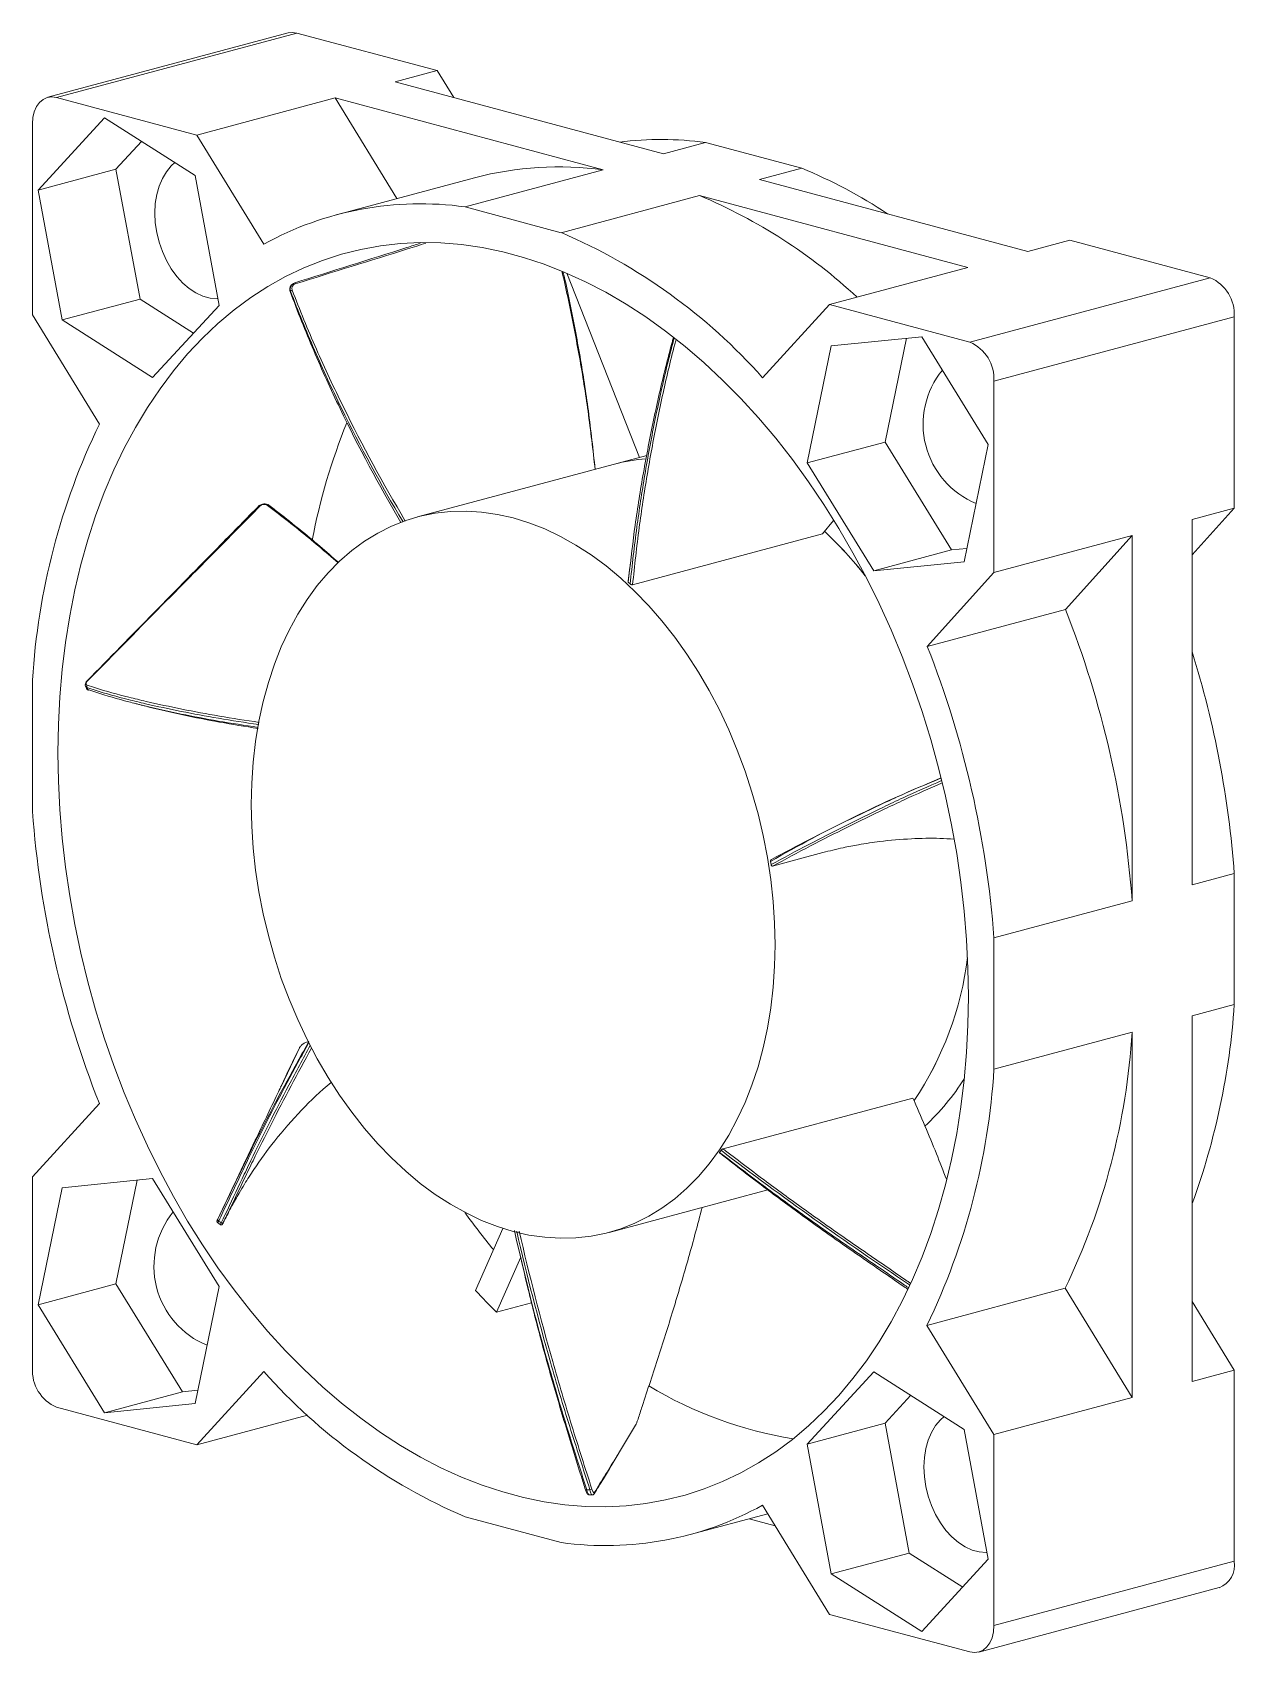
# Paper-space layout '_Dimetric' of a CAD drawing. Header units: millimetres, sheet in inches. Extents: x -19.1 to 16.3, y -24.2 to 23.5.
import ezdxf

# ---------------------------------------------------------------- set-up
doc = ezdxf.new("R2010")
doc.units = ezdxf.units.MM

psp = doc.layouts.new('_Dimetric')

# ---------------------------------------------------------------- linework, layer by layer
at = {"color": 7, "linetype": 'Continuous', "lineweight": 15}
for p, q in [((-11.572, 23.439), (-18.644, 21.545)), ((-11.314, 23.437), (-18.385, 21.542)), ((-7.186, 22.331), (-11.314, 23.437)), ((-8.423, 21.999), (-7.186, 22.331)), ((-0.532, 19.885), (-8.423, 21.999)), ((-6.699, 21.537), (-7.186, 22.331)), ((-14.257, 20.436), (-18.385, 21.542)), ((-10.191, 21.526), (-14.257, 20.436)), ((-2.3, 19.411), (-10.191, 21.526)), ((-8.375, 18.565), (-10.191, 21.526)), ((-19.092, 20.768), (-19.092, 15.144)), ((-16.97, 20.942), (-18.926, 18.816)), ((-14.308, 19.247), (-16.97, 20.942)), ((-15.881, 20.249), (-16.635, 19.43)), ((-12.287, 17.225), (-14.257, 20.436)), ((-0.532, 19.885), (0.705, 20.217)), ((3.537, 19.458), (0.705, 20.217)), ((-16.635, 19.43), (-18.926, 18.816)), ((-16.635, 19.43), (-15.928, 15.607)), ((-13.601, 15.424), (-14.308, 19.247)), ((-6.085, 19.178), (-10.151, 18.089)), ((-2.3, 19.411), (-6.366, 18.322)), ((2.3, 19.126), (3.537, 19.458)), ((10.191, 17.012), (2.3, 19.126)), ((-18.926, 18.816), (-18.219, 14.994)), ((0.532, 18.653), (-3.534, 17.563)), ((8.423, 16.539), (0.532, 18.653)), ((-3.534, 17.563), (-6.366, 18.322)), ((10.191, 17.012), (11.428, 17.344)), ((15.556, 16.238), (11.428, 17.344)), ((-1.235, 10.948), (-3.374, 16.373)), ((8.423, 16.539), (4.357, 15.449)), ((8.485, 14.343), (15.556, 16.238)), ((-11.441, 16.051), (-11.452, 16.042)), ((-15.928, 15.607), (-18.219, 14.994)), ((-15.928, 15.607), (-14.354, 14.605)), ((-15.557, 13.298), (-13.601, 15.424)), ((4.357, 15.449), (2.388, 13.293)), ((8.485, 14.343), (4.357, 15.449)), ((-19.092, 15.144), (-17.122, 11.932)), ((-18.219, 14.994), (-15.557, 13.298)), ((16.263, 15.085), (9.192, 13.191)), ((16.263, 9.461), (16.263, 15.085)), ((4.408, 14.232), (7.071, 14.502)), ((5.992, 11.403), (6.619, 14.456)), ((7.071, 14.502), (9.027, 11.327)), ((3.701, 10.789), (4.408, 14.232)), ((9.192, 7.566), (9.192, 13.191)), ((-1.02, 11.006), (-7.769, 9.198)), ((5.992, 11.403), (3.701, 10.789)), ((7.948, 8.228), (5.992, 11.403)), ((9.027, 11.327), (8.32, 7.883)), ((5.657, 7.614), (3.701, 10.789)), ((-12.424, 9.534), (-12.424, 9.534)), ((4.149, 8.702), (4.472, 9.095)), ((15.026, 9.129), (16.263, 9.461)), ((15.026, 8.085), (16.263, 9.461)), ((15.026, -1.623), (15.026, 9.129)), ((-1.437, 7.205), (4.149, 8.702)), ((13.258, 8.655), (9.192, 7.566)), ((11.298, 6.476), (13.258, 8.655)), ((13.258, -2.096), (13.258, 8.655)), ((7.948, 8.228), (5.657, 7.614)), ((8.4, 8.274), (7.948, 8.228)), ((-1.565, 7.323), (-1.497, 7.854)), ((8.32, 7.883), (5.657, 7.614)), ((-1.567, 7.282), (-1.506, 7.227)), ((7.232, 5.387), (9.192, 7.566)), ((11.298, 6.476), (7.232, 5.387)), ((-19.092, 4.392), (-19.092, 0.533)), ((-17.533, 4.217), (-17.506, 4.158)), ((2.624, -0.937), (2.639, -1.03)), ((2.683, -1.072), (4.161, -0.676)), ((15.026, -1.623), (16.263, -1.291)), ((16.263, -5.15), (16.263, -1.291)), ((13.258, -2.096), (9.192, -3.186)), ((9.192, -7.044), (9.192, -3.186)), ((15.026, -5.481), (16.263, -5.15)), ((15.026, -16.233), (15.026, -5.481)), ((13.258, -5.955), (9.192, -7.044)), ((13.258, -16.707), (13.258, -5.955)), ((-10.961, -6.233), (-11.057, -6.264)), ((-17.122, -8.062), (-19.092, -10.218)), ((6.81, -7.896), (1.224, -9.392)), ((1.165, -9.435), (1.123, -9.496)), ((-19.092, -10.218), (-19.092, -15.843)), ((-18.219, -10.536), (-15.557, -10.266)), ((-16.635, -13.365), (-16.008, -10.312)), ((-15.557, -10.266), (-13.601, -13.441)), ((-18.926, -13.979), (-18.219, -10.536)), ((-2.13, -11.85), (2.54, -10.599)), ((-13.646, -11.561), (-13.573, -11.618)), ((-13.453, -11.51), (-13.478, -11.563)), ((-5.258, -11.732), (-6.054, -13.56)), ((-4.73, -12.574), (-5.439, -14.2)), ((-16.635, -13.365), (-18.926, -13.979)), ((-14.679, -16.54), (-16.635, -13.365)), ((-13.601, -13.441), (-14.308, -16.885)), ((11.289, -13.495), (7.223, -14.585)), ((13.258, -16.707), (11.289, -13.495)), ((-16.97, -17.154), (-18.926, -13.979)), ((-4.409, -13.924), (-5.439, -14.2)), ((16.263, -15.902), (15.026, -13.884)), ((9.192, -17.796), (7.223, -14.585)), ((-14.257, -18.101), (-12.287, -15.945)), ((5.657, -15.95), (3.701, -18.076)), ((8.32, -17.646), (5.657, -15.95)), ((15.026, -16.233), (16.263, -15.902)), ((16.263, -21.526), (16.263, -15.902)), ((-14.679, -16.54), (-16.97, -17.154)), ((-14.228, -16.494), (-14.679, -16.54)), ((6.746, -16.643), (5.992, -17.463)), ((-18.385, -16.996), (-14.257, -18.101)), ((-14.308, -16.885), (-16.97, -17.154)), ((13.258, -16.707), (9.192, -17.796)), ((-10.999, -17.229), (-14.257, -18.101)), ((-1.824, -18.307), (-1.348, -17.526)), ((5.992, -17.463), (3.701, -18.076)), ((5.992, -17.463), (6.699, -21.285)), ((3.701, -18.076), (4.408, -21.899)), ((9.027, -21.468), (8.32, -17.646)), ((9.192, -23.42), (9.192, -17.796)), ((-2.717, -19.571), (-2.623, -19.575)), ((2.388, -19.877), (4.357, -23.088)), ((-6.366, -20.216), (-3.534, -20.974)), ((0.252, -20.741), (2.542, -20.128)), ((1.99, -20.276), (2.758, -20.481)), ((6.699, -21.285), (4.408, -21.899)), ((6.699, -21.285), (8.273, -22.287)), ((4.408, -21.899), (7.071, -23.595)), ((7.071, -23.595), (9.027, -21.468)), ((9.192, -23.42), (16.263, -21.526)), ((8.744, -24.197), (15.815, -22.302)), ((4.357, -23.088), (8.485, -24.194))]:
    psp.add_line(p, q, dxfattribs=at)
at = {"color": 8, "linetype": 'Continuous', "lineweight": 15}
psp.add_line((-11.224, -6.403), (-11.78, -7.56), dxfattribs=at)
at = {"color": 7, "linetype": 'Continuous', "lineweight": 15, "flags": 128}
for points in [[(-11.572, 23.439), (-11.452, 23.455), (-11.314, 23.437)], [(-18.385, 21.542), (-18.523, 21.561), (-18.655, 21.541), (-18.778, 21.485), (-18.885, 21.394), (-18.973, 21.272), (-19.038, 21.122), (-19.078, 20.952), (-19.092, 20.768)], [(-14.9, 19.624), (-15.01, 19.526), (-15.152, 19.357), (-15.271, 19.158), (-15.367, 18.933), (-15.436, 18.685), (-15.479, 18.419), (-15.493, 18.141), (-15.479, 17.855), (-15.436, 17.567), (-15.367, 17.282), (-15.271, 17.006), (-15.152, 16.743), (-15.01, 16.498), (-14.849, 16.276), (-14.672, 16.082), (-14.482, 15.918), (-14.282, 15.789), (-14.076, 15.695), (-13.869, 15.639), (-13.663, 15.623), (-13.638, 15.624)], [(8.443, -4.914), (8.429, -4.08), (8.387, -3.24), (8.318, -2.396), (8.221, -1.55), (8.097, -0.703), (7.946, 0.142), (7.768, 0.984), (7.564, 1.822), (7.334, 2.653), (7.079, 3.476), (6.798, 4.288), (6.493, 5.089), (6.165, 5.877), (5.813, 6.65), (5.439, 7.406), (5.044, 8.145), (4.627, 8.863), (4.191, 9.561), (3.736, 10.236), (3.263, 10.887), (2.774, 11.513), (2.268, 12.112), (1.747, 12.683), (1.212, 13.225), (0.664, 13.737), (0.105, 14.218), (-0.465, 14.666), (-1.044, 15.082), (-1.631, 15.463), (-2.225, 15.81), (-2.825, 16.121), (-3.429, 16.396), (-4.036, 16.634), (-4.645, 16.835), (-5.255, 16.998), (-5.864, 17.124), (-6.471, 17.211), (-7.075, 17.26), (-7.675, 17.27), (-8.269, 17.242), (-8.856, 17.175), (-9.435, 17.069), (-10.004, 16.926), (-10.564, 16.745), (-11.111, 16.526), (-11.646, 16.271), (-12.167, 15.979), (-12.673, 15.651), (-13.163, 15.288), (-13.636, 14.89), (-14.091, 14.459), (-14.527, 13.995), (-14.943, 13.499), (-15.339, 12.973), (-15.712, 12.417), (-16.064, 11.833), (-16.393, 11.221), (-16.698, 10.583), (-16.978, 9.921), (-17.234, 9.235), (-17.464, 8.527), (-17.668, 7.799), (-17.846, 7.052), (-17.997, 6.288), (-18.121, 5.508), (-18.218, 4.713), (-18.287, 3.906), (-18.328, 3.089), (-18.342, 2.262), (-18.328, 1.428), (-18.287, 0.588), (-18.218, -0.256), (-18.121, -1.102), (-17.997, -1.949), (-17.846, -2.794), (-17.668, -3.637), (-17.464, -4.474), (-17.234, -5.305), (-16.978, -6.128), (-16.698, -6.94), (-16.393, -7.742), (-16.064, -8.529), (-15.712, -9.302), (-15.339, -10.059), (-14.943, -10.797), (-14.527, -11.516), (-14.091, -12.213), (-13.636, -12.888), (-13.163, -13.539), (-12.673, -14.165), (-12.167, -14.764), (-11.646, -15.335), (-11.111, -15.877), (-10.564, -16.389), (-10.004, -16.87), (-9.435, -17.319), (-8.856, -17.734), (-8.269, -18.115), (-7.675, -18.462), (-7.075, -18.773), (-6.471, -19.048), (-5.864, -19.286), (-5.255, -19.487), (-4.645, -19.651), (-4.036, -19.776), (-3.429, -19.863), (-2.825, -19.912), (-2.225, -19.922), (-1.631, -19.894), (-1.044, -19.827), (-0.465, -19.722), (0.105, -19.578), (0.664, -19.397), (1.212, -19.179), (1.747, -18.923), (2.268, -18.631), (2.774, -18.303), (3.263, -17.94), (3.736, -17.542), (4.191, -17.111), (4.627, -16.647), (5.044, -16.152), (5.439, -15.625), (5.813, -15.069), (6.165, -14.485), (6.493, -13.873), (6.798, -13.235), (7.079, -12.573), (7.334, -11.887), (7.564, -11.179), (7.768, -10.451), (7.946, -9.704), (8.097, -8.94), (8.221, -8.16), (8.318, -7.365), (8.387, -6.559), (8.429, -5.741), (8.443, -4.914)], [(-11.499, 15.84), (-11.504, 15.836), (-11.505, 15.836), (-11.51, 15.832)], [(-12.175, 9.535), (-12.168, 9.542), (-12.162, 9.547), (-12.156, 9.55), (-12.15, 9.552), (-12.146, 9.553), (-12.142, 9.552), (-12.14, 9.549), (-12.139, 9.545)], [(2.754, -3.39), (2.74, -2.753), (2.698, -2.11), (2.628, -1.464), (2.53, -0.818), (2.405, -0.174), (2.254, 0.466), (2.075, 1.1), (1.872, 1.724), (1.643, 2.338), (1.39, 2.938), (1.115, 3.523), (0.817, 4.09), (0.498, 4.637), (0.159, 5.162), (-0.199, 5.664), (-0.573, 6.14), (-0.964, 6.589), (-1.37, 7.009), (-1.788, 7.399), (-2.218, 7.757), (-2.658, 8.081), (-3.106, 8.372), (-3.561, 8.627), (-4.021, 8.845), (-4.485, 9.027), (-4.95, 9.171), (-5.415, 9.276), (-5.878, 9.343), (-6.338, 9.371), (-6.793, 9.36), (-7.242, 9.309), (-7.682, 9.22), (-8.112, 9.093), (-8.53, 8.927), (-8.935, 8.725), (-9.326, 8.485), (-9.701, 8.21), (-10.058, 7.899), (-10.397, 7.556), (-10.716, 7.179), (-11.014, 6.772), (-11.29, 6.335), (-11.543, 5.871), (-11.771, 5.38), (-11.975, 4.864), (-12.153, 4.326), (-12.305, 3.767), (-12.43, 3.19), (-12.527, 2.596), (-12.598, 1.988), (-12.64, 1.368), (-12.654, 0.738), (-12.64, 0.1), (-12.598, -0.542), (-12.527, -1.188), (-12.43, -1.834), (-12.305, -2.478), (-12.153, -3.118), (-11.975, -3.752), (-11.771, -4.377), (-11.543, -4.99), (-11.29, -5.59), (-11.014, -6.175), (-10.716, -6.742), (-10.397, -7.289), (-10.058, -7.814), (-9.701, -8.316), (-9.326, -8.792), (-8.935, -9.241), (-8.53, -9.661), (-8.112, -10.051), (-7.682, -10.409), (-7.242, -10.733), (-6.793, -11.024), (-6.338, -11.279), (-5.878, -11.497), (-5.415, -11.679), (-4.95, -11.823), (-4.485, -11.928), (-4.021, -11.995), (-3.561, -12.023), (-3.106, -12.012), (-2.658, -11.962), (-2.218, -11.873), (-1.788, -11.745), (-1.37, -11.58), (-0.964, -11.377), (-0.573, -11.137), (-0.199, -10.862), (0.159, -10.552), (0.498, -10.208), (0.817, -9.832), (1.115, -9.424), (1.39, -8.988), (1.643, -8.523), (1.872, -8.032), (2.075, -7.516), (2.254, -6.978), (2.405, -6.419), (2.53, -5.842), (2.628, -5.248), (2.698, -4.64), (2.74, -4.02), (2.754, -3.39)], [(-17.47, 4.379), (-17.475, 4.38), (-17.478, 4.38), (-17.481, 4.379), (-17.482, 4.379), (-17.483, 4.378)], [(-17.489, 4.178), (-17.477, 4.148), (-17.475, 4.143), (-17.464, 4.118)], [(-13.611, -11.515), (-13.575, -11.544), (-13.57, -11.549), (-13.539, -11.573)], [(7.728, -17.269), (7.617, -17.367), (7.476, -17.535), (7.356, -17.734), (7.261, -17.96), (7.191, -18.207), (7.149, -18.473), (7.135, -18.751), (7.149, -19.037), (7.191, -19.325), (7.261, -19.61), (7.356, -19.887), (7.476, -20.15), (7.617, -20.394), (7.778, -20.616), (7.956, -20.81), (8.146, -20.974), (8.346, -21.104), (8.551, -21.197), (8.759, -21.253), (8.964, -21.269), (8.99, -21.269)], [(-2.823, -19.42), (-2.824, -19.423), (-2.823, -19.424), (-2.82, -19.426), (-2.816, -19.426), (-2.81, -19.426), (-2.802, -19.425), (-2.794, -19.423), (-2.785, -19.421)], [(-2.785, -19.421), (-2.738, -19.424), (-2.731, -19.424), (-2.691, -19.427)], [(8.485, -24.194), (8.623, -24.213), (8.756, -24.194), (8.878, -24.137), (8.985, -24.046), (9.073, -23.924), (9.139, -23.775), (9.179, -23.605), (9.192, -23.42)]]:
    psp.add_lwpolyline(points, dxfattribs=at)
at = {"color": 8, "linetype": 'Continuous', "lineweight": 15, "flags": 128}
for points in [[(-12.392, 9.523), (-12.4, 9.529), (-12.408, 9.533), (-12.415, 9.535), (-12.42, 9.536), (-12.423, 9.534), (-12.424, 9.534)], [(-1.545, 7.458), (-1.567, 7.282), (-1.567, 7.282), (-1.567, 7.282)]]:
    psp.add_lwpolyline(points, dxfattribs=at)
at = {"color": 7, "linetype": 'Continuous', "lineweight": 15}
for centre, radius, start, end in [((-0.609, 10.453), 9.852, 82.3314, 97.0577), ((-3.612, 9.86), 9.641, 82.1772, 104.865), ((-1.916, 6.128), 14.403, 56.3595, 67.7494), ((-5.563, 4.109), 15.769, 47.1269, 67.261), ((-7.678, 8.878), 9.535, 82.0898, 118.9083), ((-10.091, 2.23), 16.677, 41.5597, 66.8463), ((15.083, 15.154), 1.182, 356.6365, 66.4081), ((-11.439, 15.807), 0.0682, 99.6727, 150.66), ((-11.412, 16.048), 0.0524, 9.6253, 46.7524), ((8.012, 13.26), 1.182, 356.6365, 66.4081), ((9.627, 11.926), 2.518, 140.7632, 247.7037), ((1.093, 3.147), 20.224, 154.2508, 176.4692), ((7.196, 5.065), 18.386, 157.9437, 169.1717), ((-0.654, 5.833), 5.092, 94.3769, 104.9857), ((-0.652, 5.82), 5.105, 94.4182, 104.9722), ((-3.58, 0.416), 11.424, 38.1124, 47.044), ((-3.617, 0.382), 11.474, 38.1319, 47.0226), ((-15.873, -4.248), 29.211, 4.2249, 21.5399), ((-19.939, -5.338), 29.211, 4.2249, 21.5399), ((-12.799, -3.433), 29.141, 4.215, 17.2864), ((-17.439, 4.206), 0.0576, 134.6456, 209.5302), ((-17.435, 4.137), 0.0341, 212.4743, 250.7596), ((10.027, 2.683), 29.199, 184.2211, 201.592), ((-1.217, -2.56), 9.709, 326.1254, 352.8798), ((-1.21, -2.563), 9.701, 326.1254, 352.8918), ((-5.001, -3.713), 21.313, 339.9952, 356.1347), ((-6.927, -4.709), 20.224, 334.2508, 356.4692), ((-11.216, -6.429), 0.0268, 106.573, 153.1745), ((-10.993, -5.799), 20.224, 334.2508, 356.4692), ((2.551, -3.713), 6.807, 312.6199, 327.9926), ((-13.001, -12.842), 2.518, 140.7632, 247.7037), ((11.381, 1.537), 21.887, 215.7776, 219.4077), ((-13.597, -11.473), 0.0447, 164.021, 251.531), ((-13.514, -11.536), 0.0452, 236.6219, 323.5314), ((8.251, -0.411), 19.431, 222.5897, 225.2077), ((-17.912, -15.912), 1.182, 176.6365, 246.4081), ((0.192, -4.882), 16.677, 221.5597, 246.8463), ((5.153, -6.27), 11.801, 238.8212, 260.8974), ((-2.714, -19.304), 0.125, 280.6359, 309.0048), ((-2.222, -11.53), 9.535, 262.0898, 298.9083), ((15.564, -21.64), 0.709, 290.7482, 9.2503)]:
    psp.add_arc(centre, radius, start, end, dxfattribs=at)
at = {"color": 8, "linetype": 'Continuous', "lineweight": 15}
for centre, radius, start, end in [((22.506, -35.267), 39.672, 112.0155, 120.0766), ((65.942, 75.522), 106.835, 232.67594, 236.32916), ((-2.609, -19.522), 0.0464, 328.3497, 17.5335)]:
    psp.add_arc(centre, radius, start, end, dxfattribs=at)
at = {"color": 7, "linetype": 'Continuous', "lineweight": 15}
for points, knots in [([(-11.376, 16.086), (-10.279, 16.432), (-9.047, 16.82), (-7.816, 17.208), (-7.683, 17.25)], [0, 0, 0, 0, 0.8917932, 1, 1, 1, 1]), ([(-3.484, 16.415), (-3.472, 16.37), (-3.397, 16.067), (-3.227, 15.237), (-2.974, 13.921), (-2.722, 12.288), (-2.601, 11.175), (-2.538, 10.599)], [0, 0, 0, 0, 0.023631, 0.160376, 0.433895, 0.707409, 1, 1, 1, 1]), ([(-11.45, 16.04), (-11.458, 16.035), (-11.484, 16.017), (-11.511, 15.967), (-11.527, 15.9), (-11.516, 15.855), (-11.51, 15.832)], [0, 0, 0, 0, 0.112268, 0.404749, 0.703204, 1, 1, 1, 1]), ([(-11.499, 15.84), (-11.516, 15.888), (-11.514, 15.942), (-11.469, 16.033), (-11.427, 16.07), (-11.376, 16.086)], [0, 0, 0, 0, 0.5, 0.5, 1, 1, 1, 1]), ([(-11.51, 15.832), (-11.295, 15.248), (-11.065, 14.669), (-10.574, 13.523), (-10.315, 12.953), (-9.497, 11.254), (-8.901, 10.134), (-8.252, 9.034)], [0, 0, 0, 0, 0.25, 0.25, 0.5, 0.5, 1, 1, 1, 1]), ([(-8.191, 9.057), (-8.847, 10.155), (-9.451, 11.273), (-10.281, 12.968), (-10.545, 13.536), (-11.044, 14.68), (-11.279, 15.257), (-11.499, 15.84)], [0, 0, 0, 0, 0.5, 0.5, 0.75, 0.75, 1, 1, 1, 1]), ([(-11.361, 16.056), (-11.376, 16.052), (-11.391, 16.044), (-11.403, 16.035), (-11.416, 16.026), (-11.427, 16.015), (-11.436, 16.002), (-11.445, 15.989), (-11.451, 15.975), (-11.455, 15.96), (-11.459, 15.945), (-11.461, 15.929), (-11.46, 15.913), (-11.458, 15.9), (-11.455, 15.886), (-11.451, 15.874)], [0, 0, 0, 0, 0.000048477, 0.000048477, 0.000048477, 0.000096818, 0.000096818, 0.000096818, 0.0001458754, 0.0001458754, 0.0001458754, 0.0001970983, 0.0001970983, 0.0001970983, 0.0002398542, 0.0002398542, 0.0002398542, 0.0002398542]), ([(-11.451, 15.874), (-11.228, 15.291), (-10.992, 14.712), (-10.488, 13.567), (-10.222, 12.998), (-9.387, 11.3), (-8.78, 10.181), (-8.123, 9.08)], [0, 0, 0, 0, 0.25, 0.25, 0.5, 0.5, 1, 1, 1, 1]), ([(-0.236, 14.474), (-0.246, 14.438), (-0.398, 13.89), (-0.597, 13.081), (-0.879, 11.791), (-1.125, 10.501), (-1.372, 8.969), (-1.488, 7.957), (-1.545, 7.458)], [0, 0, 0, 0, 0.0157646, 0.2358379, 0.3458614, 0.5659317, 0.7859977, 1, 1, 1, 1]), ([(-12.424, 9.534), (-12.799, 9.152), (-14.486, 7.436), (-16.171, 5.715), (-17.482, 4.377)], [0, 0, 0, 0, 0.222428, 1, 1, 1, 1]), ([(-12.422, 9.519), (-12.387, 9.555), (-12.335, 9.578), (-12.23, 9.587), (-12.178, 9.574), (-12.139, 9.545)], [0, 0, 0, 0, 0.5, 0.5, 1, 1, 1, 1]), ([(-12.175, 9.535), (-12.188, 9.546), (-12.204, 9.554), (-12.221, 9.56), (-12.238, 9.565), (-12.256, 9.569), (-12.275, 9.569), (-12.292, 9.569), (-12.311, 9.566), (-12.327, 9.561), (-12.344, 9.556), (-12.359, 9.549), (-12.372, 9.539), (-12.379, 9.534), (-12.386, 9.529), (-12.392, 9.523)], [0, 0, 0, 0, 0.0000547948, 0.0000547948, 0.0000547948, 0.0001097763, 0.0001097763, 0.0001097763, 0.0001633104, 0.0001633104, 0.0001633104, 0.0002141423, 0.0002141423, 0.0002141423, 0.0002398433, 0.0002398433, 0.0002398433, 0.0002398433]), ([(-12.139, 9.545), (-12.037, 9.467), (-11.526, 9.074), (-10.837, 8.515), (-10.268, 8.02), (-10.084, 7.86)], [0, 0, 0, 0, 0.1448067, 0.7241468, 1, 1, 1, 1]), ([(-12.392, 9.523), (-12.851, 9.059), (-13.31, 8.595), (-13.769, 8.131), (-14.228, 7.667), (-14.687, 7.202), (-15.146, 6.737), (-15.921, 5.952), (-16.696, 5.166), (-17.47, 4.379)], [0, 0, 0, 0, 0.002059921, 0.002059921, 0.002059921, 0.004119847, 0.004119847, 0.004119847, 0.007600716, 0.007600716, 0.007600716, 0.007600716]), ([(-1.437, 7.205), (-1.441, 7.204), (-1.446, 7.204), (-1.45, 7.204), (-1.455, 7.204), (-1.46, 7.205), (-1.465, 7.206), (-1.471, 7.207), (-1.476, 7.209), (-1.481, 7.211), (-1.486, 7.213), (-1.491, 7.216), (-1.496, 7.219), (-1.5, 7.221), (-1.503, 7.224), (-1.506, 7.227)], [0, 0, 0, 0, 0.00001619931, 0.00001619931, 0.00001619931, 0.00003237624, 0.00003237624, 0.00003237624, 0.00004889831, 0.00004889831, 0.00004889831, 0.00006619691, 0.00006619691, 0.00006619691, 0.00008020876, 0.00008020876, 0.00008020876, 0.00008020876]), ([(-17.482, 4.378), (-17.484, 4.376), (-17.504, 4.358), (-17.528, 4.319), (-17.546, 4.266), (-17.537, 4.235), (-17.534, 4.221)], [0, 0, 0, 0, 0.040815, 0.401808, 0.741148, 1, 1, 1, 1]), ([(-17.47, 4.379), (-17.481, 4.368), (-17.491, 4.356), (-17.498, 4.345), (-17.505, 4.333), (-17.51, 4.322), (-17.512, 4.311), (-17.515, 4.301), (-17.516, 4.29), (-17.514, 4.282), (-17.512, 4.273), (-17.507, 4.265), (-17.501, 4.259), (-17.495, 4.254), (-17.488, 4.25), (-17.48, 4.247)], [0, 0, 0, 0, 0.000048477, 0.000048477, 0.000048477, 0.000096818, 0.000096818, 0.000096818, 0.0001458754, 0.0001458754, 0.0001458754, 0.0001970983, 0.0001970983, 0.0001970983, 0.0002398542, 0.0002398542, 0.0002398542, 0.0002398542]), ([(-17.504, 4.159), (-17.502, 4.154), (-17.497, 4.135), (-17.478, 4.125), (-17.464, 4.118)], [0, 0, 0, 0, 0.2731272, 1, 1, 1, 1]), ([(-17.504, 4.158), (-17.5, 4.149), (-17.489, 4.127), (-17.465, 4.11), (-17.449, 4.106), (-17.446, 4.105)], [0, 0, 0, 0, 0.373753, 0.902218, 1, 1, 1, 1]), ([(-17.464, 4.118), (-17.385, 4.092), (-16.992, 3.962), (-16.462, 3.807), (-15.994, 3.692), (-15.862, 3.66)], [0, 0, 0, 0, 0.152088, 0.76056, 1, 1, 1, 1]), ([(-12.455, 2.975), (-12.835, 3.035), (-13.595, 3.157), (-14.673, 3.373), (-15.5, 3.562), (-15.959, 3.683), (-16.086, 3.716)], [0, 0, 0, 0, 0.295789, 0.591285, 0.886741, 1, 1, 1, 1]), ([(2.651, -0.876), (3.02, -0.68), (3.731, -0.301), (4.848, 0.255), (5.791, 0.704), (6.716, 1.132), (7.275, 1.369), (7.633, 1.521)], [0, 0, 0, 0, 0.241125, 0.465135, 0.689115, 0.80108, 1, 1, 1, 1]), ([(4.161, -0.676), (4.358, -0.626), (4.706, -0.538), (5.164, -0.45), (5.523, -0.391), (6.04, -0.32), (6.733, -0.263), (7.463, -0.245), (7.879, -0.271), (8.015, -0.28)], [0, 0, 0, 0, 0.1571944, 0.2759402, 0.3601322, 0.4381309, 0.6787583, 0.894709, 1, 1, 1, 1]), ([(2.624, -0.937), (2.623, -0.931), (2.623, -0.925), (2.624, -0.919), (2.624, -0.913), (2.625, -0.907), (2.627, -0.901), (2.629, -0.896), (2.632, -0.891), (2.635, -0.887), (2.638, -0.884), (2.642, -0.88), (2.645, -0.878), (2.647, -0.877), (2.649, -0.877), (2.651, -0.876)], [0, 0, 0, 0, 0.00001835611, 0.00001835611, 0.00001835611, 0.00003673843, 0.00003673843, 0.00003673843, 0.0000546734, 0.0000546734, 0.0000546734, 0.00007173366, 0.00007173366, 0.00007173366, 0.00008021297, 0.00008021297, 0.00008021297, 0.00008021297]), ([(2.683, -1.072), (2.679, -1.073), (2.675, -1.073), (2.671, -1.073), (2.667, -1.072), (2.663, -1.07), (2.66, -1.068), (2.656, -1.065), (2.653, -1.062), (2.65, -1.058), (2.647, -1.054), (2.645, -1.049), (2.643, -1.044), (2.641, -1.039), (2.64, -1.035), (2.639, -1.03)], [0, 0, 0, 0, 0.00001619931, 0.00001619931, 0.00001619931, 0.00003237624, 0.00003237624, 0.00003237624, 0.00004889831, 0.00004889831, 0.00004889831, 0.00006619691, 0.00006619691, 0.00006619691, 0.00008020876, 0.00008020876, 0.00008020876, 0.00008020876]), ([(-13.64, -11.46), (-13.599, -11.375), (-13.394, -10.949), (-13.099, -10.335), (-12.664, -9.434), (-12.201, -8.519), (-11.608, -7.393), (-11.178, -6.621), (-10.961, -6.233)], [0, 0, 0, 0, 0.052452, 0.262277, 0.367212, 0.577098, 0.786953, 1, 1, 1, 1]), ([(-11.24, -6.417), (-11.419, -6.79), (-11.603, -7.175), (-11.786, -7.56), (-11.791, -7.572)], [0, 0, 0, 0, 0.9702611, 1, 1, 1, 1]), ([(-11.057, -6.264), (-11.071, -6.269), (-11.086, -6.276), (-11.101, -6.284), (-11.116, -6.292), (-11.131, -6.303), (-11.146, -6.314), (-11.16, -6.325), (-11.174, -6.337), (-11.185, -6.349), (-11.196, -6.361), (-11.206, -6.374), (-11.214, -6.385), (-11.218, -6.392), (-11.221, -6.398), (-11.224, -6.403)], [0, 0, 0, 0, 0.0000547948, 0.0000547948, 0.0000547948, 0.0001097763, 0.0001097763, 0.0001097763, 0.0001633104, 0.0001633104, 0.0001633104, 0.0002141423, 0.0002141423, 0.0002141423, 0.0002398433, 0.0002398433, 0.0002398433, 0.0002398433]), ([(-11.78, -7.56), (-11.814, -7.63), (-12.067, -8.157), (-12.688, -9.455), (-13.272, -10.685), (-13.64, -11.458)], [0, 0, 0, 0, 0.054182, 0.405813, 1, 1, 1, 1]), ([(-13.452, -11.511), (-13.377, -11.364), (-13.238, -11.089), (-13.035, -10.73), (-12.865, -10.445), (-12.72, -10.214), (-12.436, -9.781), (-11.947, -9.105), (-11.186, -8.252), (-10.619, -7.683), (-10.302, -7.438), (-10.299, -7.435)], [0, 0, 0, 0, 0.09548, 0.178848, 0.238938, 0.287341, 0.336935, 0.537791, 0.768691, 0.997494, 1, 1, 1, 1]), ([(7.796, -10.286), (7.699, -10.036), (7.388, -9.237), (7.045, -8.442), (6.81, -7.896)], [0, 0, 0, 0, 0.312455, 1, 1, 1, 1]), ([(1.135, -9.519), (1.132, -9.52), (1.128, -9.521), (1.125, -9.521), (1.123, -9.521), (1.12, -9.52), (1.119, -9.518), (1.117, -9.517), (1.116, -9.515), (1.116, -9.513), (1.116, -9.51), (1.117, -9.507), (1.118, -9.504), (1.12, -9.501), (1.121, -9.498), (1.123, -9.496)], [0, 0, 0, 0, 0.00001619931, 0.00001619931, 0.00001619931, 0.00003237624, 0.00003237624, 0.00003237624, 0.00004889831, 0.00004889831, 0.00004889831, 0.00006619691, 0.00006619691, 0.00006619691, 0.00008020876, 0.00008020876, 0.00008020876, 0.00008020876]), ([(6.651, -13.519), (6.606, -13.487), (6.145, -13.168), (5.484, -12.713), (4.473, -12.012), (3.487, -11.306), (2.301, -10.428), (1.535, -9.831), (1.135, -9.519)], [0, 0, 0, 0, 0.0234328, 0.2359323, 0.3422045, 0.5547652, 0.7672946, 1, 1, 1, 1]), ([(1.165, -9.435), (1.168, -9.431), (1.171, -9.427), (1.175, -9.423), (1.179, -9.419), (1.184, -9.415), (1.189, -9.411), (1.193, -9.408), (1.198, -9.404), (1.203, -9.401), (1.208, -9.399), (1.213, -9.396), (1.217, -9.395), (1.219, -9.394), (1.222, -9.393), (1.224, -9.392)], [0, 0, 0, 0, 0.00001835611, 0.00001835611, 0.00001835611, 0.00003673843, 0.00003673843, 0.00003673843, 0.0000546734, 0.0000546734, 0.0000546734, 0.00007173366, 0.00007173366, 0.00007173366, 0.00008021297, 0.00008021297, 0.00008021297, 0.00008021297]), ([(-1.278, -17.344), (-1.237, -17.22), (-1.034, -16.6), (-0.753, -15.74), (-0.362, -14.523), (0.005, -13.312), (0.354, -12.095), (0.54, -11.369), (0.605, -11.117)], [0, 0, 0, 0, 0.058365, 0.291846, 0.408611, 0.642159, 0.875673, 1, 1, 1, 1]), ([(-13.653, -11.486), (-13.654, -11.487), (-13.657, -11.494), (-13.659, -11.498), (-13.66, -11.501), (-13.661, -11.503), (-13.662, -11.506), (-13.664, -11.511), (-13.665, -11.521), (-13.663, -11.536), (-13.657, -11.55), (-13.649, -11.557), (-13.645, -11.56)], [0, 0, 0, 0, 0.072171, 0.318908, 0.441274, 0.495869, 0.517285, 0.546802, 0.64804, 0.741082, 0.894865, 1, 1, 1, 1]), ([(-13.658, -11.498), (-13.658, -11.498), (-13.659, -11.499), (-13.652, -11.486), (-13.644, -11.468), (-13.64, -11.46)], [0, 0, 0, 0, 0.10465, 0.591712, 1, 1, 1, 1]), ([(-13.64, -11.458), (-13.645, -11.469), (-13.65, -11.48), (-13.653, -11.485), (-13.653, -11.486)], [0, 0, 0, 0, 0.938917, 1, 1, 1, 1]), ([(-13.573, -11.618), (-13.573, -11.618), (-13.568, -11.623), (-13.557, -11.628), (-13.541, -11.63), (-13.526, -11.628), (-13.516, -11.623), (-13.508, -11.617), (-13.503, -11.611), (-13.5, -11.607), (-13.498, -11.604), (-13.497, -11.603), (-13.497, -11.602), (-13.496, -11.601), (-13.495, -11.599), (-13.495, -11.598), (-13.491, -11.591), (-13.491, -11.59)], [0, 0, 0, 0, 0.003632, 0.129191, 0.24792, 0.343246, 0.423605, 0.490934, 0.545026, 0.584368, 0.602154, 0.613786, 0.626178, 0.646683, 0.69699, 0.983401, 1, 1, 1, 1]), ([(-13.478, -11.563), (-13.483, -11.574), (-13.489, -11.586), (-13.491, -11.59), (-13.491, -11.59)], [0, 0, 0, 0, 0.919163, 1, 1, 1, 1]), ([(-4.913, -11.795), (-4.623, -13.093), (-4.297, -14.38), (-3.76, -16.289), (-3.572, -16.921), (-3.182, -18.176), (-2.985, -18.8), (-2.785, -19.421)], [0, 0, 0, 0, 0.5, 0.5, 0.75, 0.75, 1, 1, 1, 1]), ([(-2.691, -19.427), (-2.891, -18.807), (-3.09, -18.184), (-3.484, -16.931), (-3.674, -16.3), (-4.217, -14.395), (-4.549, -13.109), (-4.846, -11.813)], [0, 0, 0, 0, 0.25, 0.25, 0.5, 0.5, 1, 1, 1, 1]), ([(-4.773, -11.813), (-4.477, -13.105), (-4.147, -14.386), (-3.607, -16.285), (-3.419, -16.914), (-3.03, -18.163), (-2.833, -18.784), (-2.635, -19.401)], [0, 0, 0, 0, 0.5, 0.5, 0.75, 0.75, 1, 1, 1, 1]), ([(-2.823, -19.42), (-2.864, -19.292), (-3.067, -18.649), (-3.348, -17.744), (-3.74, -16.441), (-4.106, -15.126), (-4.488, -13.65), (-4.704, -12.694), (-4.799, -12.274)], [0, 0, 0, 0, 0.055127, 0.2756539, 0.3859406, 0.6065311, 0.8270889, 1, 1, 1, 1]), ([(-1.348, -17.526), (-1.346, -17.522), (-1.342, -17.515), (-1.338, -17.506), (-1.334, -17.497), (-1.33, -17.486), (-1.325, -17.474), (-1.32, -17.461), (-1.314, -17.447), (-1.309, -17.432), (-1.303, -17.417), (-1.297, -17.4), (-1.291, -17.384), (-1.287, -17.371), (-1.282, -17.357), (-1.278, -17.344)], [0, 0, 0, 0, 0.000048477, 0.000048477, 0.000048477, 0.000096818, 0.000096818, 0.000096818, 0.0001458754, 0.0001458754, 0.0001458754, 0.0001970983, 0.0001970983, 0.0001970983, 0.0002398542, 0.0002398542, 0.0002398542, 0.0002398542]), ([(-2.569, -19.546), (-2.478, -19.397), (-2.23, -18.991), (-1.986, -18.585), (-1.832, -18.328)], [0, 0, 0, 0, 0.366964, 1, 1, 1, 1]), ([(-2.818, -19.438), (-2.815, -19.449), (-2.804, -19.483), (-2.783, -19.522), (-2.762, -19.55), (-2.739, -19.567), (-2.723, -19.569), (-2.717, -19.57)], [0, 0, 0, 0, 0.159248, 0.492379, 0.751277, 0.895922, 1, 1, 1, 1]), ([(-2.635, -19.401), (-2.63, -19.418), (-2.624, -19.435), (-2.618, -19.449), (-2.612, -19.464), (-2.605, -19.476), (-2.599, -19.487), (-2.593, -19.496), (-2.587, -19.504), (-2.582, -19.508), (-2.577, -19.513), (-2.573, -19.514), (-2.569, -19.513), (-2.568, -19.512), (-2.566, -19.51), (-2.565, -19.508)], [0, 0, 0, 0, 0.0000547948, 0.0000547948, 0.0000547948, 0.0001097763, 0.0001097763, 0.0001097763, 0.0001633104, 0.0001633104, 0.0001633104, 0.0002141423, 0.0002141423, 0.0002141423, 0.0002398433, 0.0002398433, 0.0002398433, 0.0002398433]), ([(-2.623, -19.574), (-2.622, -19.575), (-2.613, -19.577), (-2.595, -19.571), (-2.578, -19.559), (-2.572, -19.55), (-2.57, -19.546)], [0, 0, 0, 0, 0.068393, 0.430476, 0.776877, 1, 1, 1, 1])]:
    psp.add_open_spline(points, degree=3, knots=knots, dxfattribs=at)
at = {"color": 8, "linetype": 'Continuous', "lineweight": 15}
for points, knots in [([(-7.516, 17.253), (-7.698, 17.196), (-8.98, 16.798), (-10.261, 16.399), (-11.361, 16.056)], [0, 0, 0, 0, 0.142301, 1, 1, 1, 1]), ([(-2.539, 10.599), (-2.605, 11.169), (-2.732, 12.277), (-2.992, 13.903), (-3.25, 15.217), (-3.427, 16.058), (-3.507, 16.372), (-3.522, 16.429)], [0, 0, 0, 0, 0.289336, 0.561684, 0.833995, 0.970122, 1, 1, 1, 1]), ([(-1.506, 7.227), (-1.506, 7.227), (-1.452, 7.782), (-1.327, 8.852), (-1.085, 10.441), (-0.846, 11.731), (-0.574, 13.022), (-0.378, 13.845), (-0.227, 14.407), (-0.213, 14.457)], [0, 0, 0, 0, 0.000008, 0.231724, 0.445256, 0.658791, 0.765548, 0.979087, 1, 1, 1, 1]), ([(-0.159, 14.416), (-0.171, 14.371), (-0.319, 13.816), (-0.512, 13), (-0.781, 11.711), (-1.017, 10.425), (-1.261, 8.835), (-1.377, 7.764), (-1.437, 7.205)], [0, 0, 0, 0, 0.018725, 0.232249, 0.339034, 0.552619, 0.766173, 1, 1, 1, 1]), ([(-10.096, 7.848), (-10.287, 8.012), (-10.864, 8.508), (-11.561, 9.069), (-12.072, 9.458), (-12.175, 9.535)], [0, 0, 0, 0, 0.282613, 0.856554, 1, 1, 1, 1]), ([(-17.489, 4.178), (-17.5, 4.183), (-17.52, 4.193), (-17.528, 4.212), (-17.532, 4.221)], [0, 0, 0, 0, 0.534189, 1, 1, 1, 1]), ([(-12.437, 3.092), (-12.836, 3.151), (-13.618, 3.268), (-14.724, 3.475), (-15.6, 3.663), (-16.442, 3.866), (-17.014, 4.025), (-17.41, 4.152), (-17.489, 4.178)], [0, 0, 0, 0, 0.216696, 0.425579, 0.634466, 0.738897, 0.947788, 1, 1, 1, 1]), ([(-17.48, 4.247), (-17.4, 4.221), (-17.001, 4.094), (-16.427, 3.935), (-15.58, 3.731), (-14.7, 3.541), (-13.597, 3.332), (-12.819, 3.214), (-12.427, 3.154)], [0, 0, 0, 0, 0.052425, 0.262141, 0.367021, 0.576798, 0.786543, 1, 1, 1, 1]), ([(-15.862, 3.66), (-15.827, 3.651), (-15.457, 3.558), (-14.721, 3.398), (-13.625, 3.186), (-12.847, 3.067), (-12.45, 3.007)], [0, 0, 0, 0, 0.033832, 0.35171, 0.669582, 1, 1, 1, 1]), ([(2.639, -1.03), (2.639, -1.03), (3, -0.831), (3.712, -0.449), (4.816, 0.116), (5.749, 0.572), (6.69, 1.021), (7.27, 1.275), (7.651, 1.441)], [0, 0, 0, 0, 0.000008, 0.239101, 0.459432, 0.679767, 0.789922, 1, 1, 1, 1]), ([(7.667, 1.372), (7.294, 1.209), (6.722, 0.959), (5.79, 0.517), (4.862, 0.066), (3.756, -0.495), (3.051, -0.874), (2.683, -1.072)], [0, 0, 0, 0, 0.207148, 0.317424, 0.537992, 0.758528, 1, 1, 1, 1]), ([(-10.96, -6.264), (-11.176, -6.658), (-11.604, -7.437), (-12.191, -8.57), (-12.649, -9.487), (-13.078, -10.389), (-13.368, -11.004), (-13.571, -11.43), (-13.611, -11.515)], [0, 0, 0, 0, 0.214931, 0.424284, 0.633642, 0.738309, 0.94767, 1, 1, 1, 1]), ([(-13.539, -11.573), (-13.499, -11.489), (-13.298, -11.066), (-13.01, -10.455), (-12.586, -9.559), (-12.134, -8.647), (-11.554, -7.519), (-11.132, -6.742), (-10.919, -6.349)], [0, 0, 0, 0, 0.052348, 0.261782, 0.366486, 0.575917, 0.785344, 1, 1, 1, 1]), ([(-10.883, -6.426), (-11.086, -6.799), (-11.497, -7.553), (-12.068, -8.657), (-12.52, -9.563), (-12.946, -10.453), (-13.227, -11.041), (-13.421, -11.444), (-13.453, -11.51)], [0, 0, 0, 0, 0.209349, 0.42315, 0.636922, 0.743785, 0.95762, 1, 1, 1, 1]), ([(1.123, -9.496), (1.123, -9.496), (1.517, -9.803), (2.291, -10.393), (3.479, -11.263), (4.471, -11.966), (5.488, -12.664), (6.156, -13.12), (6.623, -13.44), (6.672, -13.474)], [0, 0, 0, 0, 0.0000077, 0.230742, 0.4433694, 0.6560004, 0.7623044, 0.9749394, 1, 1, 1, 1]), ([(1.224, -9.392), (1.623, -9.698), (2.394, -10.286), (3.588, -11.157), (4.584, -11.864), (5.604, -12.567), (6.255, -13.013), (6.702, -13.322), (6.732, -13.342)], [0, 0, 0, 0, 0.231618, 0.446795, 0.661944, 0.769495, 0.984707, 1, 1, 1, 1]), ([(-13.653, -11.486), (-13.655, -11.491), (-13.66, -11.501), (-13.659, -11.499), (-13.658, -11.498)], [0, 0, 0, 0, 0.542763, 1, 1, 1, 1]), ([(-13.611, -11.515), (-13.618, -11.525), (-13.631, -11.547), (-13.643, -11.562), (-13.644, -11.56), (-13.644, -11.559)], [0, 0, 0, 0, 0.355838, 0.782543, 1, 1, 1, 1]), ([(-13.571, -11.617), (-13.571, -11.618), (-13.572, -11.622), (-13.562, -11.609), (-13.547, -11.585), (-13.539, -11.573)], [0, 0, 0, 0, 0.08124, 0.541899, 1, 1, 1, 1]), ([(-2.565, -19.508), (-2.453, -19.329), (-2.231, -18.971), (-1.984, -18.571), (-1.849, -18.349), (-1.824, -18.307)], [0, 0, 0, 0, 0.4471172, 0.8942352, 1, 1, 1, 1]), ([(-2.785, -19.421), (-2.781, -19.438), (-2.771, -19.477), (-2.753, -19.525), (-2.735, -19.558), (-2.722, -19.573), (-2.717, -19.57), (-2.717, -19.569)], [0, 0, 0, 0, 0.213779, 0.470133, 0.717496, 0.962555, 1, 1, 1, 1]), ([(-2.623, -19.573), (-2.626, -19.572), (-2.635, -19.572), (-2.653, -19.543), (-2.673, -19.493), (-2.685, -19.449), (-2.691, -19.427)], [0, 0, 0, 0, 0.180789, 0.450695, 0.726112, 1, 1, 1, 1])]:
    psp.add_open_spline(points, degree=3, knots=knots, dxfattribs=at)

doc.saveas('drawing.dxf')
